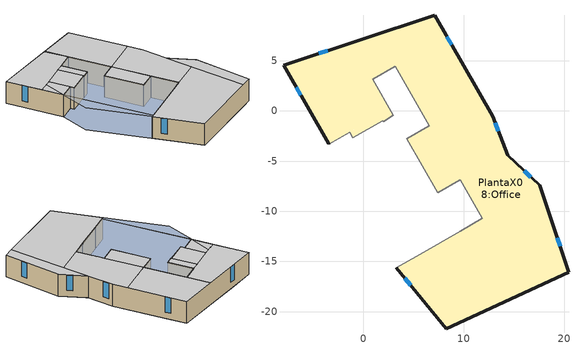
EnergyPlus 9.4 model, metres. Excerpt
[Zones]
PlantaX08:Office
 floor adiabatic (Forjado interior Aljarafe Center oficinas): 16.1,-18.09 8.25,-21.7 3.29,-15.64 11.84,-10.7 z31.44; 16.13,-18.07 16.1,-18.09 9.63,-6.87 9.66,-6.85 z31.44; 9.66,-6.85 7.42,-8.15 4.32,-2.77 6.56,-1.48 z31.44; 14.34,-4.45 6.81,2.6 10,4.44 12.88,-0.56 z31.44; 20.45,-16.09 16.13,-18.07 4.86,1.47 6.81,2.6 17.53,-7.42 z31.44; 2.99,-0.47 1.95,-1.07 1.9,-0.98 2.94,-0.38 z31.44; 2.94,-0.38 -1.05,-2.68 -1.37,-2.12 2.61,0.18 z31.44; 10,4.44 4.86,1.47 3.16,4.41 8.3,7.38 z31.44; 8.3,7.38 0.92,3.12 -1.19,6.78 7.07,9.51 z31.44; 2.61,0.18 -3.43,-3.31 -7.96,4.54 -1.19,6.78 z31.44
 wall outside (Fachada exterior Aljarafe Center oficinas): 3.29,-15.64 8.25,-21.7 20.45,-16.09 17.53,-7.42 14.34,-4.45 12.88,-0.56 7.07,9.51 -7.96,4.54 -3.45,-3.27 -3.45,-3.32 z31.44:35.18
 wall adiabatic (Particion interna Aljarafe Center oficinas): -3.45,-3.32 -1.37,-2.12 -1.05,-2.68 1.9,-0.98 1.95,-1.07 2.99,-0.47 0.92,3.12 3.16,4.41 6.56,-1.48 4.32,-2.77 7.42,-8.15 9.63,-6.87 11.84,-10.7 9.63,-11.98 5.64,-14.28 3.29,-15.64 z31.44:35.18
 window x5 (Vidrio Aljarafe Center Clr 6mm/12mm Air - 1001): 8.77,6.57 8.31,7.36 z32.52:35.14
 window x4 (Vidrio Aljarafe Center Clr 6mm/12mm Air - 1001): -3.56,6 -4.43,5.71 / -6.7,2.36 -6.24,1.57 / 19.58,-13.5 19.29,-12.63 z32.52:35.14
 window x3 (Vidrio Aljarafe Center Clr 6mm/12mm Air - 1001): 4.13,-16.67 4.71,-17.38 z32.52:35.14
 window x2 (Vidrio Aljarafe Center Clr 6mm/12mm Air - 1001): 16.65,-6.6 15.98,-5.98 z32.52:35.14
 window (Vidrio Aljarafe Center Clr 6mm/12mm Air - 1001): 13.43,-2.03 13.11,-1.18 z32.52:35.14
 ceiling adiabatic (Forjado interior Aljarafe Center oficinas_Reversed): 18.98,-16.77 20.45,-16.09 17.53,-7.42 14.34,-4.45 z35.18; -3.45,-3.27 -3.82,0.38 -5.12,-0.37 z35.18; -3.45,-3.32 -1.37,-2.12 -3.07,0.82 -3.82,0.38 z35.18; -1.05,-2.68 1.9,-0.98 -0.12,2.52 -3.07,0.82 z35.18; 1.95,-1.07 2.99,-0.47 0.92,3.12 -0.12,2.52 z35.18; -5.12,-0.37 3.13,4.39 1.28,7.6 -7.96,4.54 z35.18; 7.42,-8.15 9.63,-6.87 6.53,-1.5 4.32,-2.77 z35.18; 3.13,4.39 3.16,4.41 1.32,7.61 1.28,7.6 z35.18; 6.56,-1.48 11.7,1.49 7.07,9.51 1.32,7.61 z35.18; 11.84,-10.7 15.83,-8.4 12.88,-0.56 11.7,1.49 6.53,-1.5 z35.18; 8.25,-21.7 18.98,-16.77 15.83,-8.4 3.29,-15.64 z35.18
shading: -3.45,-3.27 -4.35,5.73 -7.96,4.54 z31.44; 18.98,-16.77 20.45,-16.09 17.53,-7.42 14.34,-4.45 z31.44; 8.25,-21.7 18.98,-16.77 12.88,-0.56 7.07,9.51 -4.35,5.73 -2.98,-8 z31.44; 14.34,-4.45 1.41,7.64 7.07,9.51 12.88,-0.56 z35.18; 4.64,-17.29 -2.98,-8 -3.45,-3.27 z35.18; 20.45,-16.09 8.25,-21.7 4.64,-17.29 -7.96,4.54 1.41,7.64 17.53,-7.42 z35.18
[Site:Location]
CICSE Aljarafe center (01-01:31-12)  (01-01:31-12): Latitude=37.42; Longitude=-5.9; Time Zone=1; Elevation {m}=9
[Site:GroundTemperature:BuildingSurface]
18, 18, 18, 18, 18, 18, 18, 18, 18, 18, 18, 18
[Site:GroundTemperature:Deep]
14, 14, 14, 14, 14, 14, 14, 14, 14, 14, 14, 14
[Site:GroundTemperature:Shallow]
14, 14, 14, 14, 14, 14, 14, 14, 14, 14, 14, 14
[Site:GroundTemperature:FCfactorMethod]
January FCfactorMethod ground temperature {C}=13.6; Februry FCfactorMethod ground temperature {C}=11.2; March FCfactorMethod ground temperature {C}=10.55; April FCfactorMethod ground temperature {C}=11.12; May FCfactorMethod ground temperature {C}=14.35; June FCfactorMethod ground temperature {C}=17.97; July FCfactorMethod ground temperature {C}=21.38; August FCfactorMethod ground temperature {C}=23.85; September FCfactorMethod ground temperature {C}=24.57; October FCfactorMethod ground temperature {C}=23.41; November FCfactorMethod ground temperature {C}=20.62; December FCfactorMethod ground temperature {C}=17.1
[Site:GroundReflectance]
0.2, 0.2, 0.2, 0.2, 0.2, 0.2, 0.2, 0.2, 0.2, 0.2, 0.2, 0.2
[Site:GroundReflectance:SnowModifier]
2, 2
[SizingPeriod:DesignDay] Day of Month=15; Humidity Condition Type=WetBulb; Barometric Pressure {N/M**2}=101216.9; Wind Direction {Degrees N=0, S=180}=0; Rain Indicator=No; Snow on ground indicator=No
Name | Month | Day Type -- used for schedules | Maximum Dry-Bulb Temperature {C} | Daily Dry-Bulb Temperature Range {C} | Wetbulb at Maximum Dry-Bulb{C} | Wind Speed {m/s} | Daylight Savings Time Indicator | Solar Model Indicator | Clearness {0.0 to 1.2} | Max Dry-Bulb {C} | Daily Temp Range {C} | Wet-Bulb at Max {C} | Wind Speed {M/Sec} | Clearness {0.0 to 1.2} - gives no sun (but does include long wave radiant heat exchange with sky)
Summer Design Day in CICSE Aljarafe center (01-01:31-12) Jul | 7 | SummerDesignDay | 39.8 | 16.1 | 23.6 | 0 | Yes | ASHRAEClearSky | 0.98
Winter Design Day in CICSE Aljarafe center (01-01:31-12) | 1 | WinterDesignDay |  |  |  |  | No |  |  | 1.9 | 0 | 1.9 | 10.2 | 0
[Building]
Building: North Axis=0; Terrain=Suburbs; Loads Convergence Tolerance=.04; Temperature Convergence Tolerance=.4; Solar Distribution=FullExteriorWithReflections; Maximum number of warmup days=25; Minimum number of warmup days=6
[Site:WaterMainsTemperature]
Calculation Method=Correlation; Annual Average Outdoor Air Temperature=10; Maximum Difference In Monthly Average Outdoor Air Temperatures=20
[Material:NoMass] Roughness=Rough; Thermal Emittance=.9; Solar Absorptance=.7; Visible Absorptance=.7
Name | Resistance {m2-K/w}
1_RVAL_2; 1_RVAL_4; 3_RVAL_2; 3_RVAL_4 | .15
5_RVAL_2 | .18
[Construction]
Forjado interior Aljarafe Center oficinas: Placa de yeso laminado [PYL] 750 < d < 900_.015, 1_RVAL_2, FR Sin Entrevigado -Canto 350 mm_.35, 1_RVAL_4, Marmol [2600 < d < 2800]_.045
Forjado interior Aljarafe Center oficinas_Reversed: Marmol [2600 < d < 2800]_.045, 3_RVAL_2, FR Sin Entrevigado -Canto 350 mm_.35, 3_RVAL_4, Placa de yeso laminado [PYL] 750 < d < 900_.015
Fachada exterior Aljarafe Center oficinas: Concrete cast - glass reinforced_.1, 5_RVAL_2, MW Lana mineral [0.05 W/[mK]]_.04, Placa de yeso laminado [PYL] 750 < d < 900_.013
Particion interna Aljarafe Center oficinas: Gypsum Plasterboard_.025, MW Lana mineral [0.05 W/[mK]]_.1, Gypsum Plasterboard_.025
Vidrio Aljarafe Center Clr 6mm/12mm Air - 1001: 3, 1017, 3
[WindowMaterial:Gas]
1017: Gas type (Air - Argon - Krypton - Xenon - SF6 - Custom)=Air; Thickness {m}=.012
[WindowMaterial:Glazing]
3: Optical data type {SpectralAverage or Spectral}=SpectralAverage; Thickness {m}=.006; Solar transmittance at normal incidence=.775; Solar reflectance at normal incidence: front side=.071; Solar reflectance at normal incidence: back side=.071; Visible transmittance at normal incidence=.881; Visible reflectance at normal incidence: front side=.08; Visible reflectance at normal incidence: back side=.08; IR transmittance at normal incidence=0; IR emissivity: front side=.84; IR emissivity: back side=.84; Conductivity {W/m-K}=.9; Dirt Correction Factor for Solar and Visible Transmittance=1
[Material] Roughness=Rough; Thermal Emittance=0.9
Name | Thickness {m} | Conductivity {w/m-K} | Density {kg/m3} | Specific Heat {J/kg-K} | Solar Absorptance | Visible Absorptance
Placa de yeso laminado [PYL] 750 < d < 900_.015 | .015 | 0.25 | 825 | 1000 | 0.5 | 0.5
FR Sin Entrevigado -Canto 350 mm_.35 | .35 | 4.375 | 2350 | 1000 | 0.6 | 0.6
Marmol [2600 < d < 2800]_.045 | .045 | 3.5 | 2700 | 1000 | 0.58 | 0.58
Concrete cast - glass reinforced_.1 | .1 | 0.9 | 1950 | 840 | 0.6 | 0.6
MW Lana mineral [0.05 W/[mK]]_.04 | .04 | 0.05 | 40 | 1000 | 0.6 | 0.6
Placa de yeso laminado [PYL] 750 < d < 900_.013 | .013 | 0.25 | 825 | 1000 | 0.5 | 0.5
Gypsum Plasterboard_.025 | .025 | 0.25 | 900 | 1000 | 0.5 | 0.5
MW Lana mineral [0.05 W/[mK]]_.1 | .1 | 0.05 | 40 | 1000 | 0.6 | 0.6
[Zone]
PlantaX08:Office: Relative North (to building)=0; Zone Type=1; Zone multiplier=1; Zone volume=843.6251; Floor Area=312.3717; Zone inside convection algorithm=TARP; Part Of Total Floor Area=Yes
[PEOPLE]
People PlantaX08:Office: Zone=PlantaX08:Office; Number of People SCHEDULE=On 24/7; Number of People Calculation Method=People/Area; People per Zone Floor Area=.111; radiant fraction=.3; User Specified Sensible Fraction=AutoCalculate; Activity level SCHEDULE Name (units W/person, real)=Activity Schedule 42268; CO2 generation rate per unit of activity level (units m3/s-W=3.82e-08; Enable ASHRAE 55 comfort warnings=No; MRT Calculation Type=ZoneAveraged; Work Efficiency SCHEDULE Name (0.0-1.0,real)=Work efficiency; Clothing Insulation Calculation Method=ClothingInsulationSchedule; Clothing Insulation SCHEDULE Name (real)=Clothing Schedule 42268; Air Velocity SCHEDULE Name (units m/s, real)=Default Air Velocity for Comfort Calculations; Thermal Comfort Report Type=Fanger
[Lights]
PlantaX08:Office General lighting: Zone=PlantaX08:Office; Lighting SCHEDULE=Office_OpenOff_Light; Design Level calculation method=Watts/Area; Watts per Zone Area {W/m2}=11.54; Return Air Fraction=0; Radiant fraction=.72; Fraction Visible=.18; Fraction Replaceable=1; LightsEndUseKey=ELECTRIC EQUIPMENT#PlantaX08:Office#GeneralLights
[ZoneInfiltration:DesignFlowRate]
PlantaX08:Office Infiltration: Zone=PlantaX08:Office; Infiltration SCHEDULE=On 24/7; Design Volume Flow Rate calculation method=Flow/zone; Design Volume Flow Rate (m3/s)=.164038; Constant Term Coefficient=1; Temperature Term Coefficient=0; Velocity Term Coefficient=0; Velocity Squared Term Coefficient=0
[ShadingProperty:Reflectance] Diffuse solar reflectance of unglazed part of shading surface=.4; Diffuse visible reflectance of unglazed part of shading surface=.4; Fraction of shading surface that is glazed=0
Aljarafe Center - Planta +00 - Surface 1 (1); Aljarafe Center - Planta +00 - Surface 2 (2); Aljarafe Center - Planta +00 - Surface 3 (3); Aljarafe Center - Planta +00 - Surface 4 (4); Aljarafe Center - Planta +00 - Surface 5 (5); Aljarafe Center - Planta +00 - Surface 6 (6); Aljarafe Center - Planta +00 - Surface 7 (7); Aljarafe Center - Planta +00 - Surface 8 (8); Aljarafe Center - Planta +00 - Surface 9 (9); Aljarafe Center - Planta +00 - Surface 10 (10); Aljarafe Center - Planta +00 - Surface 11 (11); Aljarafe Center - Planta +00 - Surface 12 (12); Aljarafe Center - Planta +00 - Surface 13 (13); Aljarafe Center - Planta +00 - Surface 14 (14); Aljarafe Center - Planta +00 - Surface 15 (15); Aljarafe Center - Planta +00 - Surface 16 (16); Aljarafe Center - Planta +00 - Surface 17 (17); Aljarafe Center - Planta +00 - Surface 18 (18); Aljarafe Center - Planta +00 - Surface 19 (19); Aljarafe Center - Planta +00 - Surface 20 (20); Aljarafe Center - Planta +00 - Surface 21 (21); Aljarafe Center - Planta +00 - Surface 22 (22); Aljarafe Center - Planta +00 - Surface 23 (23); Aljarafe Center - Planta +00 - Surface 24 (24); Aljarafe Center - Planta +00 - Surface 25 (25); Aljarafe Center - Planta +00 - Surface 26 (26); Aljarafe Center - Planta +00 - Surface 27 (27); Aljarafe Center - Planta +00 - Surface 28 (28); Aljarafe Center - Planta +00 - Surface 29 (29); Aljarafe Center - Planta +00 - Surface 30 (30); Aljarafe Center - Planta +00 - Surface 31 (31); Aljarafe Center - Planta +00 - Surface 32 (32); Aljarafe Center - Planta +00 - Surface 33 (33); Aljarafe Center - Planta +00 - Surface 34 (34); Aljarafe Center - Planta +00 - Surface 35 (35); Aljarafe Center - Planta +00 - Surface 36 (36); Aljarafe Center - Planta +00 - Surface 37 (37); Aljarafe Center - Planta +00 - Surface 38 (38); Aljarafe Center - Planta +00 - Surface 39 (39); Aljarafe Center - Planta +00 - Surface 40 (40); Aljarafe Center - Planta +00 - Surface 41 (41); Aljarafe Center - Planta +01 - Surface 1 (42); Aljarafe Center - Planta +01 - Surface 2 (43); Aljarafe Center - Planta +01 - Surface 3 (44); Aljarafe Center - Planta +01 - Surface 4 (45); Aljarafe Center - Planta +01 - Surface 5 (46); Aljarafe Center - Planta +01 - Surface 6 (47); Aljarafe Center - Planta +01 - Surface 7 (48); Aljarafe Center - Planta +01 - Surface 8 (49); Aljarafe Center - Planta +01 - Surface 9 (50); Aljarafe Center - Planta +01 - Surface 10 (51); Aljarafe Center - Planta +01 - Surface 11 (52); Aljarafe Center - Planta +01 - Surface 12 (53); Aljarafe Center - Planta +01 - Surface 13 (54); Aljarafe Center - Planta +01 - Surface 14 (55); Aljarafe Center - Planta +01 - Surface 15 (56); Aljarafe Center - Planta +01 - Surface 16 (57); Aljarafe Center - Planta +01 - Surface 17 (58); Aljarafe Center - Planta +01 - Surface 18 (59); Aljarafe Center - Planta +01 - Surface 19 (60); Aljarafe Center - Planta +01 - Surface 20 (61); Aljarafe Center - Planta +01 - Surface 21 (62); Aljarafe Center - Hotel - Surface 1 (63); Aljarafe Center - Hotel - Surface 2 (64); Aljarafe Center - Hotel - Surface 3 (65); Aljarafe Center - Hotel - Surface 4 (66); Aljarafe Center - Hotel - Surface 5 (67); Aljarafe Center - Hotel - Surface 6 (68); Aljarafe Center - Hotel - Surface 7 (69); Aljarafe Center - Hotel - Surface 8 (70); Aljarafe Center - Hotel - Surface 9 (71); Aljarafe Center - Hotel - Surface 10 (72); Aljarafe Center - Hotel - Surface 11 (73); Aljarafe Center - Hotel - Surface 12 (74); Aljarafe Center - Hotel - Surface 13 (75); Aljarafe Center - Hotel - Surface 14 (76); Aljarafe Center - Hotel - Surface 15 (77); Aljarafe Center - Planta +03-07 - Surface 1 (78); Aljarafe Center - Planta +03-07 - Surface 2 (79); Aljarafe Center - Planta +03-07 - Surface 3 (80); Aljarafe Center - Planta +03-07 - Surface 4 (81); Aljarafe Center - Planta +03-07 - Surface 5 (82); Aljarafe Center - Planta +03-07 - Surface 6 (83); Aljarafe Center - Planta +03-07 - Surface 7 (84); Aljarafe Center - Planta +03-07 - Surface 8 (85); Aljarafe Center - Planta +03-07 - Surface 9 (86); Aljarafe Center - Planta +03-07 - Surface 10 (87); Aljarafe Center - Planta +03-07 - Surface 11 (88); Aljarafe Center - Planta +03-07 - Surface 12 (89); Aljarafe Center - Planta +03-07 - Surface 13 (90); Aljarafe Center - Planta +03-07 - Surface 14 (91); Aljarafe Center - Planta +03-07 - Surface 15 (92); Aljarafe Center - Component block 1 - Surface 1 (93); Aljarafe Center - Component block 1 - Surface 2 (94); Aljarafe Center - Component block 1 - Surface 3 (95); Aljarafe Center - Component block 1 - Surface 4 (96); Aljarafe Center - Component block 1 - Surface 5 (97); Aljarafe Center - Component block 1 - Surface 6 (98); Aljarafe Center - Component block 1 - Surface 7 (99); Aljarafe Center - Component block 1 - Surface 8 (100); Aljarafe Center - Component block 1 - Surface 9 (101); Aljarafe Center - Component block 1 - Surface 10 (102); Aljarafe Center - Component block 1 - Surface 11 (103); Aljarafe Center - Component block 1 - Surface 12 (104); Aljarafe Center - Component block 1 - Surface 13 (105); Aljarafe Center - Component block 1 - Surface 14 (106); Aljarafe Center - Component block 1 - Surface 15 (107)
[ZoneControl:Thermostat:ThermalComfort]
PlantaX08:Office Comfort Control: Zone=PlantaX08:Office; Averaging Method=PeopleAverage; Minimum Dry-Bulb Temperature Setpoint {C}=12.8; Maximum Dry-Bulb Temperature Setpoint {C}=40; Thermal Comfort Control Type Schedule=Zone Comfort Control Type Sched; Thermal Comfort Control 1=PlantaX08:Office Dual Comfort Setpoint
[ThermostatSetpoint:ThermalComfort:Fanger:DualSetpoint]
PlantaX08:Office Dual Comfort Setpoint: PlantaX08:Office Heating PMV Setpoints, PlantaX08:Office Cooling PMV Setpoints
[AirConditioner:VariableRefrigerantFlow]
VRF Outdoor Unit: On 24/7, autosize, 3.3, -6, 80, VRFCoolCapFT, VRFCoolCapFTBoundary, VRFCoolCapFTHi, VRFCoolEIRFT, VRFCoolEIRFTBoundary, VRFCoolEIRFTHi, CoolingEIRLowPLR, CoolingEIRHiPLR, CoolingCombRatio, VRFCPLFFPLR, autosize, 1, 3.4, -20, 40, VRFHeatCapFT, VRFHeatCapFTBoundary, VRFHeatCapFTHi, VRFHeatEIRFT, VRFHeatEIRFTBoundary, VRFHeatEIRFTHi, WetBulbTemperature, HeatingEIRLowPLR, HeatingEIRHiPLR, HeatingCombRatio, VRFCPLFFPLR, 0.2, , LoadPriority, , VRF Outdoor Unit Zone List, Yes, 50, 15, CoolingLengthCorrectionFactor, -0, 50, VRF Piping Correction Factor for Length in Heating Mode, 0, 15, 2, 0.5, 5, Resistive, Timed, , 0, autosize, 5, AirCooled, VRF Outdoor Unit Outdoor Air Node, , autosize, 0.9, autosize, autosize, , 0, 2, On 24/7, Electricity, -10, 40, VRF Heat Recovery Cooling Capacity Modifier, 0.5, 0.15, VRF Heat Recovery Cooling Energy Modifier, 1, 0, VRF Heat Recovery Heating Capacity Modifier, 1, 0.15, VRF Heat Recovery Heating Energy Modifier, 1, 0
[ZoneTerminalUnitList]
VRF Outdoor Unit Zone List: PlantaX08:Office VRF Indoor Unit
[ZoneControl:Thermostat]
PlantaX08:Office Thermostat: PlantaX08:Office, Control type schedule: Always 4, ThermostatSetpoint:DualSetpoint, PlantaX08:Office Dual SP
[ThermostatSetpoint:DualSetpoint]
PlantaX08:Office Dual SP: PlantaX08:Office Heating Setpoint Schedule, PlantaX08:Office Cooling Setpoint Schedule
[Sizing:Zone]
PlantaX08:Office: SupplyAirTemperature, 14, 5, SupplyAirTemperature, 50, 15, 0.009, 0.004, PlantaX08:Office Design Specification Outdoor Air Object, 1.25, 1.15, DesignDay, 0, 0.00076, 0, 0, DesignDay, 0, 0.00203, 0.14158, 0.3, PlantaX08:Office Design Specification Zone Air Distribution Object, Yes, NeutralSupplyAir, autosize, autosize
[DesignSpecification:OutdoorAir]
PlantaX08:Office Design Specification Outdoor Air Object: Flow/Person, 0, 0, 0.703021, 0, On 24/7
[DesignSpecification:ZoneAirDistribution]
PlantaX08:Office Design Specification Zone Air Distribution Object: 1, 1, , 0
[Zone equipment]
PlantaX08:Office: PlantaX08:Office VRF Indoor Unit
[ZoneHVAC:TerminalUnit:VariableRefrigerantFlow]
PlantaX08:Office VRF Indoor Unit: On 24/7, PlantaX08:Office VRF Indoor Unit Return, PlantaX08:Office VRF Indoor Unit Supply Outlet, autosize, autosize, autosize, autosize, 0, 0, 0, On 24/7, DrawThrough, Fan:ConstantVolume, PlantaX08:Office VRF Indoor Unit Supply Fan, , , Coil:Cooling:DX:VariableRefrigerantFlow, PlantaX08:Office VRF Indoor Unit DX Cooling Coil, Coil:Heating:DX:VariableRefrigerantFlow, PlantaX08:Office VRF Indoor Unit DX Heating Coil, 30, 20
[Coil:Cooling:DX:VariableRefrigerantFlow]
PlantaX08:Office VRF Indoor Unit DX Cooling Coil: On 24/7, autosize, autosize, autosize, VRFTUCoolCapFT, VRFACCoolCapFFF, PlantaX08:Office VRF Indoor Unit Return, PlantaX08:Office VRF Indoor Unit DX Cooling Coil Outlet
[Coil:Heating:DX:VariableRefrigerantFlow]
PlantaX08:Office VRF Indoor Unit DX Heating Coil: On 24/7, autosize, autosize, PlantaX08:Office VRF Indoor Unit DX Cooling Coil Outlet, PlantaX08:Office VRF Indoor Unit DX Heating Coil Outlet, VRFTUHeatCapFT, VRFACCoolCapFFF
[Fan:ConstantVolume]
PlantaX08:Office VRF Indoor Unit Supply Fan: On 24/7, 0.7, 100, autosize, 0.9, 1, PlantaX08:Office VRF Indoor Unit DX Heating Coil Outlet, PlantaX08:Office VRF Indoor Unit Supply Outlet, General
[Schedule:Compact]
Work efficiency: Any Number, Through: 12/31, For: AllDays, Until: 24:00, 0
Zone Comfort Control Type Sched: Through: 12/31, For: AllDays, Until: 24:00, 4
On 24/7: Any Number, Through: 12/31, For: AllDays, Until: 24:00, 1
Control type schedule: Always 4: Any Number, Through: 12/31, For: AllDays, Until: 24:00, 4
Office_OpenOff_Light: Fraction, Through: 31 Dec, For: Weekdays SummerDesignDay, Until: 07:00, 0, Until: 19:00, 1, Until: 24:00, 0, For: Weekends, Until: 24:00, 0, For: Holidays, Until: 24:00, 0, For: WinterDesignDay AllOtherDays, Until: 24:00, 0
Default Air Velocity for Comfort Calculations: Any Number, Through: 12/31, For: AllDays, Until: 24:00, 0.137
Activity Schedule 42268: Any Number, Through: 12/31, For: AllDays, Until: 24:00, 110.7
Clothing Schedule 42268: Any Number, Through: 4/1, For: AllDays, Until: 24:00, 1, Through: 9/30, For: AllDays, Until: 24:00, .5, Through: 12/31, For: AllDays, Until: 24:00, 1
PlantaX08:Office Heating Setpoint Schedule: Any Number, Through: 12/31, For: AllDays, Until: 24:00, 22
PlantaX08:Office Cooling Setpoint Schedule: Any Number, Through: 12/31, For: AllDays, Until: 24:00, 24
PlantaX08:Office Heating PMV Setpoints: Any Number, Through: 12/31, For: AllDays, Until: 24:00, -.45
PlantaX08:Office Cooling PMV Setpoints: Any Number, Through: 12/31, For: AllDays, Until: 24:00, .45
[Curve:Cubic]
Name | Coefficient 1 | Coefficient 2 | Coefficient 3 | Coefficient 4 | Minimum X | Maximum X | Minimum Curve Output | Maximum Curve Output | Input Units X | Output Units
VRFTUCoolCapFT | 0.504547 | 0.0288891 | -1.08194e-05 | 1.01359e-05 | 0 | 50 | 0.5 | 1.5 | Temperature | Dimensionless
VRFTUHeatCapFT | -0.390709 | 0.261815 | -0.0130432 | 0.000178132 | 0 | 50 | 0.5 | 1.5 | Temperature | Dimensionless
VRFCoolCapFTBoundary | 25.7347 | -0.0315004 | -0.014166 | 0 | 11 | 30 |  |  | Temperature
VRFCoolEIRFTBoundary | 25.7347 | -0.0315004 | -0.014166 | 0 | 15 | 24 |  |  | Temperature
CoolingEIRLowPLR | 0.462812 | -1.04024 | 2.17491 | -0.597482 | 0 | 1 |  |  | Temperature | Capacity
VRFHeatCapFTBoundary | -7.60009 | 3.0509 | -0.116284 | 0 | 15 | 27 |  |  | Temperature
VRFHeatEIRFTBoundary | -7.60009 | 3.0509 | -0.116284 | 0 | 15 | 27 | -20 | 15 | Temperature
HeatingEIRLowPLR | 0.140009 | 0.6415 | 0.133905 | 0.0845859 | 0 | 1 |  |  | Dimensionless | Dimensionless
[Curve:Quadratic]
Name | Coefficient 1 | Coefficient 2 | Coefficient 3 | Minimum X | Maximum X
VRFACCoolCapFFF | 0.8 | 0.2 | 0 | 0.5 | 1.5
CoolingEIRHiPLR | 1 | 0 | 0 | 1 | 1.5
VRFCPLFFPLR | 0.85 | 0.15 | 0 | 0 | 1
HeatingEIRHiPLR | 2.42944 | -2.23589 | 0.806452 | 1 | 1.5
[Curve:Biquadratic] Output Units=Dimensionless
Name | Coefficient 1 | Coefficient 2 | Coefficient 3 | Coefficient 4 | Coefficient 5 | Coefficient 6 | Minimum X | Maximum X | Minimum Y | Maximum Y | Input UnitsX | Input UnitsY
VRFCoolCapFT | 0.576883 | 0.017448 | 0.000583269 | -1.76324e-06 | -7.474e-09 | -1.30413e-07 | 15 | 24 | -5 | 23 | Temperature | Temperature
VRFCoolCapFTHi | 0.686736 | 0.0207631 | 0.0005447 | -0.0016218 | -4.259e-07 | -0.0003392 | 15 | 24 | 16 | 43 | Temperature | Temperature
VRFCoolEIRFT | 0.989011 | -0.0234797 | 0.000199711 | 0.00596834 | -1.0289e-07 | -0.00015686 | 15 | 24 | -5 | 23 | Temperature | Temperature
VRFCoolEIRFTHi | 0.143515 | 0.0186004 | -0.0003954 | 0.0248522 | 0.00016329 | -0.0006244 | 15 | 24 | 16 | 43 | Temperature | Temperature
VRFHeatCapFT | 1.0146 | -0.0025067 | -0.000141599 | 0.0269316 | 1.83538e-06 | -0.000358147 | 15 | 27 | -20 | 15 | Temperature | Temperature
VRFHeatCapFTHi | 1.16113 | 0.0274789 | -0.00168795 | 0.00178338 | 2.03208e-06 | -6.8969e-05 | 15 | 27 | -10 | 15 | Temperature | Temperature
VRFHeatEIRFT | 0.874655 | -0.0131975 | 0.00110307 | -0.0133118 | 0.00089017 | -0.00012766 | 15 | 27 | -20 | 12 | Temperature | Temperature
VRFHeatEIRFTHi | 2.50401 | -0.0573677 | 4.07336e-05 | -0.129597 | 0.00135839 | 0.00317047 | 15 | 27 | -10 | 15 | Temperature | Temperature
CoolingLengthCorrectionFactor | 1.06938 | -0.0014951 | 2.56E-06 | -0.11511 | 0.0511169 | -0.0004369 | 8 | 175 | 0.5 | 1.5 | Temperature | Temperature
VRF Piping Correction Factor for Length in Heating Mode | .989916 | .001961 | -.000036 | 0 | 0 | 0 | 7 | 106.5 | 1 | 1 | Distance | Dimensionless
VRF Heat Recovery Cooling Capacity Modifier; VRF Heat Recovery Heating Capacity Modifier | .9 | 0 | 0 | 0 | 0 | 0 | -100 | 100 | -100 | 100 | Temperature | Temperature
VRF Heat Recovery Cooling Energy Modifier; VRF Heat Recovery Heating Energy Modifier | 1.1 | 0 | 0 | 0 | 0 | 0 | -100 | 100 | -100 | 100 | Temperature | Temperature
[Curve:Linear] Minimum X=1; Maximum X=1.5
Name | Coefficient 1 | Coefficient 2
CoolingCombRatio | 0.618055 | 0.381945
HeatingCombRatio | 0.96034 | 0.03966
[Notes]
Geometry convention template : External measurements
Zone geometry and surface areas : 2-Outer
Zone volume calculation method : 1-Inner
Zone floor area calculation method : 1-Inner
Window to wall ratio method : 1-Inner
Hourly weather file: C:\ProgramData\DesignBuilder\Weather Data\zonaB4.epw
